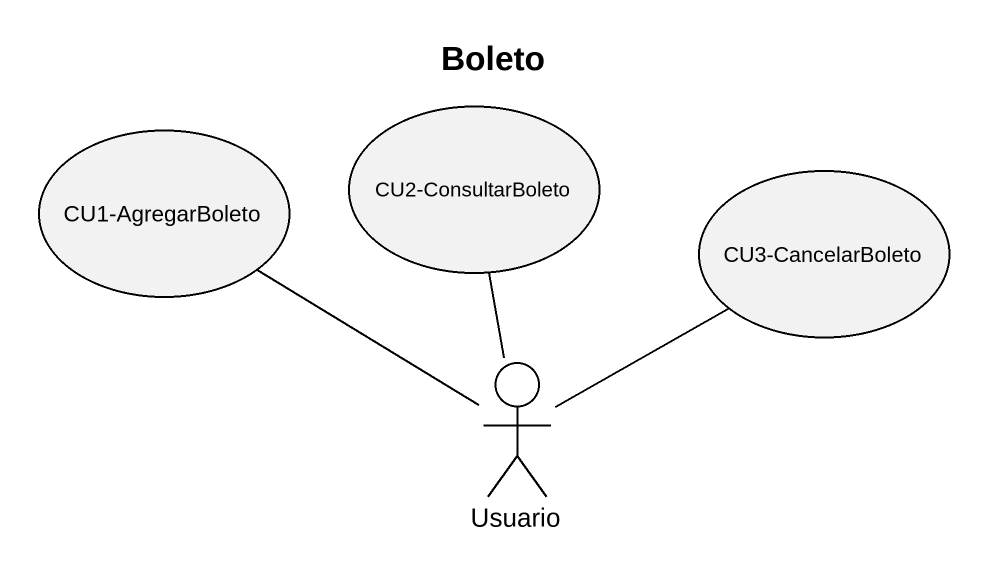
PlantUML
@startuml
title Boleto
usecase "CU1-AgregarBoleto" as CU1_AgregarBoleto
usecase "CU2-ConsultarBoleto" as CU2_ConsultarBoleto
usecase "CU3-CancelarBoleto" as CU3_CancelarBoleto
actor Usuario
Usuario -up- CU1_AgregarBoleto
Usuario -up- CU2_ConsultarBoleto
Usuario -up- CU3_CancelarBoleto
@enduml
